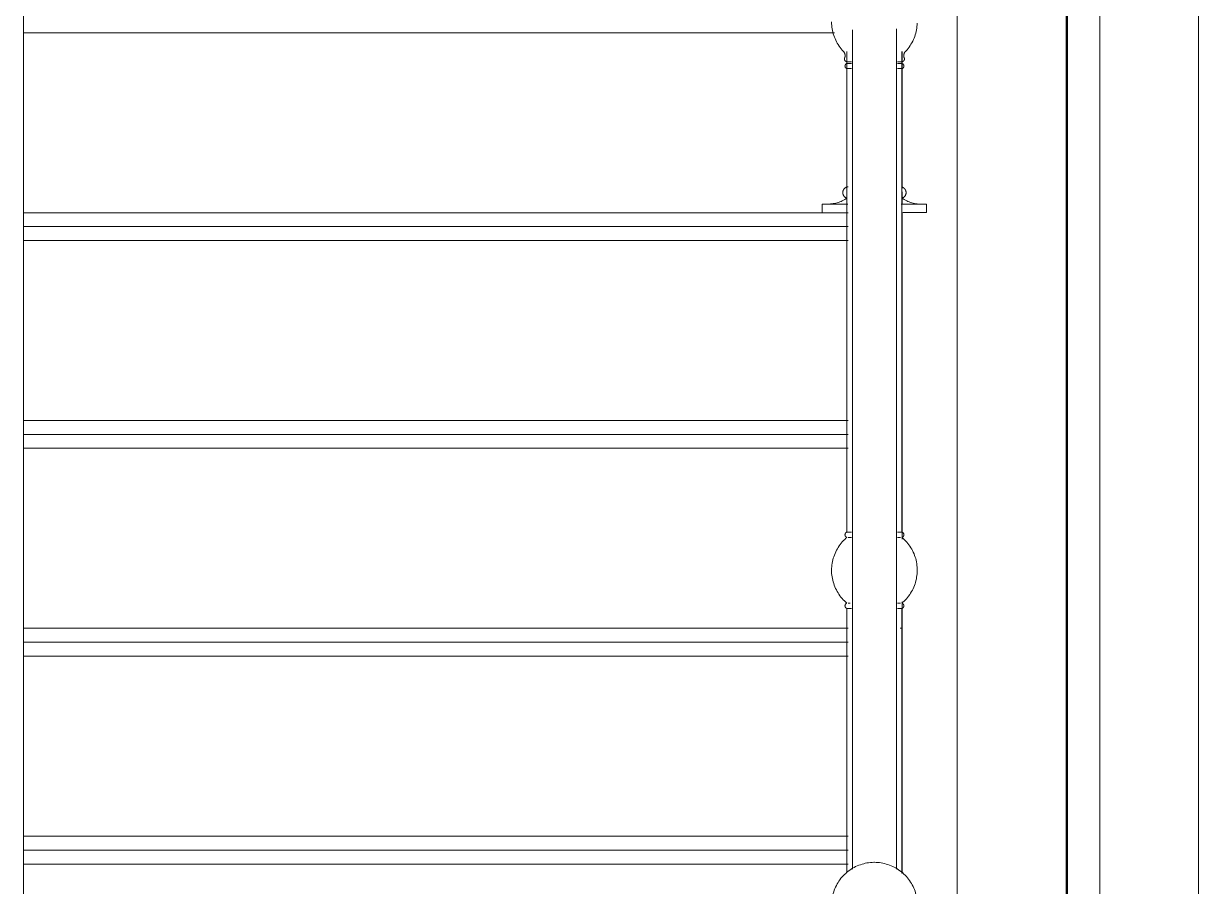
# Model space of a CAD drawing. Header units: inches. Extents: x 22 to 382261, y 22 to 371281.
# Drawn here: x 208153 to 209224, y 141346 to 142133 of the extents above; entities that cross this region are included whole.
import ezdxf

# ---------------------------------------------------------------- set-up
doc = ezdxf.new("R2010")
doc.units = ezdxf.units.IN
doc.header["$MEASUREMENT"] = 0
for name, color, linetype, lineweight in [('A-FLOR-HRAL', 11, 'Continuous', 9), ('A-WALL', 113, 'Continuous', 9), ('I-WALL', 2, 'Continuous', 9), ('Q-CASE', 31, 'Continuous', 9), ('S-STRS', 31, 'Continuous', 9)]:
    doc.layers.add(name, color=color, linetype=linetype, lineweight=lineweight)

# ---------------------------------------------------------------- blocks, each defined once
blk = doc.blocks.new('Walls 1 - Walls 1-356110-Right Side Elevation')
at = {"layer": 'A-WALL'}
blk.add_line((-11518.8, 700), (-11518.8, 3204.7), dxfattribs=at)
blk = doc.blocks.new('Railing - 950mm High Post-464049-Right Side Elevation')
at = {"layer": 'A-FLOR-HRAL'}
for p, q in [((-11619.2, 1852.2), (-11619.2, 1728.7)), ((-11569.2, 1728.7), (-11569.2, 1852.2)), ((-11619.2, 1728.7), (-11618, 1728.7)), ((-11641.7, 1713.1), (-11641.7, 1705.3)), ((-11641.7, 1713.1), (-11618.5, 1713.1)), ((-11569.9, 1713.1), (-11546.7, 1713.1)), ((-11568.2, 1705.3), (-11546.7, 1705.3)), ((-11546.7, 1705.3), (-11546.7, 1713.1))]:
    blk.add_line(p, q, dxfattribs=at)
at = {"layer": 'A-FLOR-HRAL', "flags": 128}
for points in [[(-11619.3, 1718.4), (-11619.5, 1718.4), (-11619.7, 1718.5), (-11619.9, 1718.6), (-11620.1, 1718.7), (-11620.3, 1718.8), (-11620.5, 1718.9), (-11620.7, 1719), (-11620.9, 1719.2), (-11621, 1719.3), (-11621.2, 1719.5), (-11621.4, 1719.6), (-11621.5, 1719.8), (-11621.7, 1719.9), (-11621.8, 1720.1), (-11621.9, 1720.2), (-11622.1, 1720.4), (-11622.2, 1720.6), (-11622.3, 1720.8), (-11622.4, 1721), (-11622.5, 1721.2), (-11622.6, 1721.4), (-11622.7, 1721.6), (-11622.7, 1721.8), (-11622.8, 1722), (-11622.9, 1722.2), (-11622.9, 1722.4), (-11622.9, 1722.6), (-11623, 1722.8), (-11623, 1723.1), (-11623, 1723.3), (-11623, 1723.5), (-11623, 1723.7), (-11623, 1723.9), (-11623, 1724.1), (-11623, 1724.4), (-11622.9, 1724.6), (-11622.9, 1724.8), (-11622.8, 1725), (-11622.7, 1725.2), (-11622.7, 1725.4), (-11622.6, 1725.6), (-11622.5, 1725.8), (-11622.4, 1726), (-11622.3, 1726.2), (-11622.2, 1726.4), (-11622.1, 1726.6), (-11622, 1726.7), (-11621.8, 1726.9), (-11621.7, 1727.1), (-11621.5, 1727.2), (-11621.4, 1727.4), (-11621.2, 1727.5), (-11621.1, 1727.7), (-11620.9, 1727.8), (-11620.7, 1727.9), (-11620.5, 1728.1), (-11620.4, 1728.2), (-11620.2, 1728.3), (-11620, 1728.4), (-11619.8, 1728.5), (-11619.6, 1728.6), (-11619.4, 1728.6), (-11619.2, 1728.7)], [(-11569.2, 1728.7), (-11569, 1728.6), (-11568.8, 1728.5), (-11568.6, 1728.4), (-11568.4, 1728.3), (-11568.2, 1728.2), (-11568, 1728.1), (-11567.8, 1728), (-11567.6, 1727.9), (-11567.4, 1727.8), (-11567.3, 1727.6), (-11567.1, 1727.5), (-11567, 1727.3), (-11566.8, 1727.2), (-11566.7, 1727), (-11566.5, 1726.8), (-11566.4, 1726.7), (-11566.3, 1726.5), (-11566.2, 1726.3), (-11566.1, 1726.1), (-11566, 1725.9), (-11565.9, 1725.7), (-11565.8, 1725.5), (-11565.7, 1725.3), (-11565.6, 1725.1), (-11565.6, 1724.9), (-11565.5, 1724.7), (-11565.5, 1724.5), (-11565.4, 1724.3), (-11565.4, 1724.1), (-11565.4, 1723.8), (-11565.4, 1723.6), (-11565.4, 1723.4), (-11565.4, 1723.2), (-11565.4, 1723), (-11565.4, 1722.8), (-11565.5, 1722.5), (-11565.5, 1722.3), (-11565.6, 1722.1), (-11565.6, 1721.9), (-11565.7, 1721.7), (-11565.8, 1721.5), (-11565.9, 1721.3), (-11565.9, 1721.1), (-11566, 1720.9), (-11566.2, 1720.7), (-11566.3, 1720.5), (-11566.4, 1720.4), (-11566.5, 1720.2), (-11566.7, 1720), (-11566.8, 1719.8), (-11567, 1719.7), (-11567.1, 1719.5), (-11567.3, 1719.4), (-11567.4, 1719.3), (-11567.6, 1719.1), (-11567.8, 1719), (-11568, 1718.9), (-11568.2, 1718.8), (-11568.3, 1718.7), (-11568.5, 1718.6), (-11568.7, 1718.5), (-11568.9, 1718.4), (-11569.1, 1718.4)], [(-11636.7, 1713.1), (-11635.5, 1713.1), (-11634.2, 1713.2), (-11633, 1713.3), (-11631.8, 1713.5), (-11630.5, 1713.7), (-11629.3, 1714), (-11628.1, 1714.3), (-11626.9, 1714.6), (-11625.8, 1715.1), (-11624.6, 1715.5), (-11623.5, 1716), (-11622.4, 1716.6), (-11621.3, 1717.2), (-11620.2, 1717.8), (-11619.3, 1718.4)], [(-11569.1, 1718.4), (-11568, 1717.7), (-11567, 1717.1), (-11565.9, 1716.5), (-11564.7, 1715.9), (-11563.6, 1715.4), (-11562.4, 1715), (-11561.3, 1714.6), (-11560.1, 1714.2), (-11558.9, 1713.9), (-11557.7, 1713.6), (-11556.4, 1713.4), (-11555.2, 1713.3), (-11554, 1713.1), (-11552.7, 1713.1), (-11551.7, 1713.1)]]:
    blk.add_lwpolyline(points, dxfattribs=at)
blk = doc.blocks.new('Railing - 950mm High Post-464047-Right Side Elevation')
at = {"layer": 'A-FLOR-HRAL'}
for p, q in [((-11619.2, 1842.8), (-11619.2, 1841.3)), ((-11619.2, 1842.8), (-11615.2, 1842.8)), ((-11573.2, 1842.8), (-11569.2, 1842.8)), ((-11569.2, 1841.3), (-11569.2, 1842.8)), ((-11619.2, 1841.3), (-11615.2, 1841.3)), ((-11619.2, 1836.5), (-11619.2, 1414)), ((-11619.2, 1836.5), (-11615.2, 1836.5)), ((-11573.2, 1841.3), (-11569.2, 1841.3)), ((-11573.2, 1836.5), (-11569.2, 1836.5)), ((-11569.2, 1414), (-11569.2, 1836.5)), ((-11619.2, 1414), (-11615.2, 1414)), ((-11573.2, 1414), (-11569.2, 1414)), ((-11618, 1409.2), (-11615.2, 1409.2)), ((-11573.2, 1409.2), (-11570.4, 1409.2)), ((-11619.2, 1344.4), (-11619.2, 1103.3)), ((-11619.2, 1344.4), (-11615.2, 1344.4)), ((-11618, 1349.2), (-11616.3, 1349.2)), ((-11573.2, 1349.2), (-11570.4, 1349.2)), ((-11573.2, 1344.4), (-11569.2, 1344.4)), ((-11569.2, 1103.2), (-11569.2, 1344.4))]:
    blk.add_line(p, q, dxfattribs=at)
at = {"layer": 'A-FLOR-HRAL', "flags": 128}
for points in [[(-11622.5, 1852.2), (-11623.5, 1853.4), (-11624.5, 1854.6), (-11625.5, 1855.8), (-11626.4, 1857.1), (-11627.3, 1858.4), (-11628.1, 1859.7), (-11628.8, 1861.1), (-11629.5, 1862.5), (-11630.1, 1863.9), (-11630.7, 1865.3), (-11631.3, 1866.8), (-11631.7, 1868.3), (-11632.1, 1869.8), (-11632.5, 1871.3), (-11632.8, 1872.9), (-11633, 1874.4), (-11633.1, 1876), (-11633.2, 1877.5), (-11633.3, 1879.1)], [(-11555.1, 1878.1), (-11555.2, 1876.5), (-11555.4, 1874.9), (-11555.6, 1873.4), (-11555.8, 1871.9), (-11556.2, 1870.3), (-11556.5, 1868.8), (-11557, 1867.3), (-11557.5, 1865.8), (-11558, 1864.4), (-11558.7, 1863), (-11559.3, 1861.5), (-11560.1, 1860.2), (-11560.9, 1858.8), (-11561.7, 1857.5), (-11562.6, 1856.2), (-11563.5, 1855), (-11564.5, 1853.8), (-11565.6, 1852.6), (-11566, 1852.2)], [(-11621.4, 1846.3), (-11621.3, 1846.5), (-11621.2, 1846.7), (-11621.2, 1846.9), (-11621.1, 1847.2), (-11621, 1847.4), (-11621, 1847.6), (-11621, 1847.8), (-11621, 1848), (-11620.9, 1848.2), (-11620.9, 1848.5), (-11620.9, 1848.7), (-11621, 1848.9), (-11621, 1849.1), (-11621, 1849.3), (-11621.1, 1849.5), (-11621.1, 1849.8), (-11621.2, 1850), (-11621.2, 1850.2), (-11621.3, 1850.4), (-11621.4, 1850.6), (-11621.5, 1850.8), (-11621.6, 1851), (-11621.7, 1851.2), (-11621.8, 1851.4), (-11621.9, 1851.5), (-11622, 1851.7), (-11622.2, 1851.9), (-11622.3, 1852.1), (-11622.4, 1852.2), (-11622.5, 1852.2)], [(-11619.2, 1842.8), (-11619.3, 1842.8), (-11619.4, 1842.8), (-11619.5, 1842.8), (-11619.6, 1842.9), (-11619.7, 1842.9), (-11619.8, 1842.9), (-11619.9, 1842.9), (-11620, 1843), (-11620.1, 1843), (-11620.2, 1843.1), (-11620.3, 1843.1), (-11620.4, 1843.2), (-11620.5, 1843.2), (-11620.6, 1843.3), (-11620.6, 1843.4), (-11620.7, 1843.4), (-11620.8, 1843.5), (-11620.9, 1843.6), (-11620.9, 1843.6), (-11621, 1843.7), (-11621.1, 1843.8), (-11621.1, 1843.9), (-11621.2, 1844), (-11621.2, 1844.1), (-11621.3, 1844.2), (-11621.3, 1844.2), (-11621.4, 1844.3), (-11621.4, 1844.4), (-11621.4, 1844.5), (-11621.5, 1844.6), (-11621.5, 1844.7), (-11621.5, 1844.8), (-11621.5, 1844.9), (-11621.6, 1845), (-11621.6, 1845.1), (-11621.6, 1845.2), (-11621.6, 1845.3), (-11621.6, 1845.4), (-11621.6, 1845.5), (-11621.6, 1845.7), (-11621.5, 1845.8), (-11621.5, 1845.9), (-11621.5, 1846), (-11621.5, 1846.1), (-11621.4, 1846.1), (-11621.4, 1846.2), (-11621.4, 1846.3)], [(-11567, 1846.3), (-11567, 1846.2), (-11567, 1846.1), (-11566.9, 1846), (-11566.9, 1845.9), (-11566.9, 1845.8), (-11566.9, 1845.7), (-11566.9, 1845.6), (-11566.8, 1845.5), (-11566.8, 1845.4), (-11566.8, 1845.3), (-11566.8, 1845.2), (-11566.8, 1845.1), (-11566.9, 1845), (-11566.9, 1844.9), (-11566.9, 1844.8), (-11566.9, 1844.7), (-11566.9, 1844.6), (-11567, 1844.5), (-11567, 1844.4), (-11567, 1844.3), (-11567.1, 1844.2), (-11567.1, 1844.1), (-11567.2, 1844.1), (-11567.2, 1844), (-11567.3, 1843.9), (-11567.3, 1843.8), (-11567.4, 1843.7), (-11567.5, 1843.6), (-11567.5, 1843.6), (-11567.6, 1843.5), (-11567.7, 1843.4), (-11567.8, 1843.4), (-11567.8, 1843.3), (-11567.9, 1843.2), (-11568, 1843.2), (-11568.1, 1843.1), (-11568.2, 1843.1), (-11568.3, 1843), (-11568.4, 1843), (-11568.5, 1842.9), (-11568.6, 1842.9), (-11568.7, 1842.9), (-11568.8, 1842.8), (-11568.9, 1842.8), (-11569, 1842.8), (-11569.1, 1842.8), (-11569.2, 1842.8)], [(-11566, 1852.2), (-11566.1, 1852.1), (-11566.2, 1851.9), (-11566.4, 1851.7), (-11566.5, 1851.5), (-11566.6, 1851.4), (-11566.7, 1851.2), (-11566.8, 1851), (-11566.9, 1850.8), (-11567, 1850.6), (-11567.1, 1850.4), (-11567.2, 1850.2), (-11567.2, 1850), (-11567.3, 1849.8), (-11567.4, 1849.5), (-11567.4, 1849.3), (-11567.4, 1849.1), (-11567.4, 1848.9), (-11567.5, 1848.7), (-11567.5, 1848.5), (-11567.5, 1848.2), (-11567.4, 1848), (-11567.4, 1847.8), (-11567.4, 1847.6), (-11567.4, 1847.4), (-11567.3, 1847.2), (-11567.3, 1847), (-11567.2, 1846.7), (-11567.1, 1846.5), (-11567, 1846.3), (-11567, 1846.3)], [(-11619.2, 1836.5), (-11619.3, 1836.5), (-11619.4, 1836.6), (-11619.5, 1836.6), (-11619.6, 1836.6), (-11619.7, 1836.7), (-11619.8, 1836.7), (-11619.9, 1836.8), (-11620, 1836.8), (-11620, 1836.9), (-11620.1, 1836.9), (-11620.2, 1837), (-11620.3, 1837.1), (-11620.3, 1837.1), (-11620.4, 1837.2), (-11620.5, 1837.3), (-11620.5, 1837.4), (-11620.6, 1837.5), (-11620.7, 1837.5), (-11620.7, 1837.6), (-11620.8, 1837.7), (-11620.8, 1837.8), (-11620.8, 1837.9), (-11620.9, 1838), (-11620.9, 1838.1), (-11621, 1838.2), (-11621, 1838.3), (-11621, 1838.4), (-11621, 1838.5), (-11621, 1838.6), (-11621, 1838.7), (-11621.1, 1838.8), (-11621.1, 1838.9), (-11621.1, 1839), (-11621.1, 1839.1), (-11621, 1839.2), (-11621, 1839.3), (-11621, 1839.4), (-11621, 1839.5), (-11621, 1839.6), (-11620.9, 1839.6), (-11620.9, 1839.7), (-11620.9, 1839.8), (-11620.8, 1839.9), (-11620.8, 1840), (-11620.7, 1840.1), (-11620.7, 1840.2), (-11620.6, 1840.3), (-11620.6, 1840.4), (-11620.5, 1840.4), (-11620.5, 1840.5), (-11620.4, 1840.6), (-11620.3, 1840.7), (-11620.3, 1840.7), (-11620.2, 1840.8), (-11620.1, 1840.9), (-11620, 1840.9), (-11619.9, 1841), (-11619.9, 1841), (-11619.8, 1841.1), (-11619.7, 1841.1), (-11619.6, 1841.2), (-11619.5, 1841.2), (-11619.4, 1841.2), (-11619.3, 1841.3), (-11619.2, 1841.3)], [(-11569.2, 1841.3), (-11569.1, 1841.3), (-11569, 1841.2), (-11568.9, 1841.2), (-11568.8, 1841.2), (-11568.7, 1841.1), (-11568.6, 1841.1), (-11568.5, 1841), (-11568.4, 1841), (-11568.4, 1840.9), (-11568.3, 1840.8), (-11568.2, 1840.8), (-11568.1, 1840.7), (-11568.1, 1840.6), (-11568, 1840.6), (-11567.9, 1840.5), (-11567.9, 1840.4), (-11567.8, 1840.3), (-11567.7, 1840.2), (-11567.7, 1840.2), (-11567.6, 1840.1), (-11567.6, 1840), (-11567.6, 1839.9), (-11567.5, 1839.8), (-11567.5, 1839.7), (-11567.5, 1839.6), (-11567.4, 1839.5), (-11567.4, 1839.4), (-11567.4, 1839.3), (-11567.4, 1839.2), (-11567.4, 1839.1), (-11567.3, 1839), (-11567.3, 1838.9), (-11567.3, 1838.8), (-11567.4, 1838.7), (-11567.4, 1838.6), (-11567.4, 1838.5), (-11567.4, 1838.4), (-11567.4, 1838.3), (-11567.4, 1838.2), (-11567.5, 1838.1), (-11567.5, 1838), (-11567.5, 1837.9), (-11567.6, 1837.9), (-11567.6, 1837.8), (-11567.7, 1837.7), (-11567.7, 1837.6), (-11567.8, 1837.5), (-11567.8, 1837.4), (-11567.9, 1837.3), (-11567.9, 1837.3), (-11568, 1837.2), (-11568.1, 1837.1), (-11568.2, 1837.1), (-11568.2, 1837), (-11568.3, 1836.9), (-11568.4, 1836.9), (-11568.5, 1836.8), (-11568.6, 1836.8), (-11568.6, 1836.7), (-11568.7, 1836.7), (-11568.8, 1836.6), (-11568.9, 1836.6), (-11569, 1836.5), (-11569.1, 1836.5), (-11569.2, 1836.5)], [(-11619.2, 1409.2), (-11619.3, 1409.2), (-11619.4, 1409.2), (-11619.5, 1409.3), (-11619.6, 1409.3), (-11619.7, 1409.3), (-11619.8, 1409.4), (-11619.9, 1409.4), (-11620, 1409.5), (-11620, 1409.6), (-11620.1, 1409.6), (-11620.2, 1409.7), (-11620.3, 1409.8), (-11620.3, 1409.8), (-11620.4, 1409.9), (-11620.5, 1410), (-11620.5, 1410.1), (-11620.6, 1410.1), (-11620.7, 1410.2), (-11620.7, 1410.3), (-11620.8, 1410.4), (-11620.8, 1410.5), (-11620.8, 1410.6), (-11620.9, 1410.7), (-11620.9, 1410.8), (-11621, 1410.8), (-11621, 1410.9), (-11621, 1411), (-11621, 1411.1), (-11621, 1411.2), (-11621, 1411.3), (-11621.1, 1411.4), (-11621.1, 1411.5), (-11621.1, 1411.6), (-11621.1, 1411.7), (-11621, 1411.8), (-11621, 1411.9), (-11621, 1412), (-11621, 1412.1), (-11621, 1412.2), (-11620.9, 1412.3), (-11620.9, 1412.4), (-11620.9, 1412.5), (-11620.8, 1412.6), (-11620.8, 1412.7), (-11620.7, 1412.8), (-11620.7, 1412.9), (-11620.6, 1413), (-11620.6, 1413), (-11620.5, 1413.1), (-11620.5, 1413.2), (-11620.4, 1413.3), (-11620.3, 1413.3), (-11620.3, 1413.4), (-11620.2, 1413.5), (-11620.1, 1413.5), (-11620, 1413.6), (-11619.9, 1413.7), (-11619.9, 1413.7), (-11619.8, 1413.8), (-11619.7, 1413.8), (-11619.6, 1413.8), (-11619.5, 1413.9), (-11619.4, 1413.9), (-11619.3, 1414), (-11619.2, 1414)], [(-11569.2, 1414), (-11569.1, 1413.9), (-11569, 1413.9), (-11568.9, 1413.9), (-11568.8, 1413.8), (-11568.7, 1413.8), (-11568.6, 1413.7), (-11568.5, 1413.7), (-11568.4, 1413.6), (-11568.4, 1413.6), (-11568.3, 1413.5), (-11568.2, 1413.5), (-11568.1, 1413.4), (-11568.1, 1413.3), (-11568, 1413.2), (-11567.9, 1413.2), (-11567.9, 1413.1), (-11567.8, 1413), (-11567.7, 1412.9), (-11567.7, 1412.8), (-11567.6, 1412.8), (-11567.6, 1412.7), (-11567.6, 1412.6), (-11567.5, 1412.5), (-11567.5, 1412.4), (-11567.5, 1412.3), (-11567.4, 1412.2), (-11567.4, 1412.1), (-11567.4, 1412), (-11567.4, 1411.9), (-11567.4, 1411.8), (-11567.3, 1411.7), (-11567.3, 1411.6), (-11567.3, 1411.5), (-11567.4, 1411.4), (-11567.4, 1411.3), (-11567.4, 1411.2), (-11567.4, 1411.1), (-11567.4, 1411), (-11567.4, 1410.9), (-11567.5, 1410.8), (-11567.5, 1410.7), (-11567.5, 1410.6), (-11567.6, 1410.5), (-11567.6, 1410.4), (-11567.7, 1410.4), (-11567.7, 1410.3), (-11567.8, 1410.2), (-11567.8, 1410.1), (-11567.9, 1410), (-11567.9, 1409.9), (-11568, 1409.9), (-11568.1, 1409.8), (-11568.2, 1409.7), (-11568.2, 1409.7), (-11568.3, 1409.6), (-11568.4, 1409.5), (-11568.5, 1409.5), (-11568.6, 1409.4), (-11568.6, 1409.4), (-11568.7, 1409.3), (-11568.8, 1409.3), (-11568.9, 1409.3), (-11569, 1409.2), (-11569.1, 1409.2), (-11569.2, 1409.2)], [(-11619.2, 1349.2), (-11620.4, 1350.2), (-11621.6, 1351.3), (-11622.7, 1352.4), (-11623.7, 1353.6), (-11624.7, 1354.8), (-11625.7, 1356), (-11626.6, 1357.3), (-11627.4, 1358.6), (-11628.2, 1360), (-11628.9, 1361.3), (-11629.6, 1362.7), (-11630.3, 1364.2), (-11630.8, 1365.6), (-11631.3, 1367.1), (-11631.8, 1368.6), (-11632.2, 1370.1), (-11632.5, 1371.6), (-11632.8, 1373.1), (-11633, 1374.7), (-11633.2, 1376.2), (-11633.3, 1377.8), (-11633.3, 1379.4), (-11633.2, 1380.9), (-11633.1, 1382.5), (-11633, 1384), (-11632.7, 1385.6), (-11632.5, 1387.1), (-11632.1, 1388.6), (-11631.7, 1390.1), (-11631.2, 1391.6), (-11630.7, 1393.1), (-11630.1, 1394.6), (-11629.5, 1396), (-11628.8, 1397.4), (-11628, 1398.7), (-11627.2, 1400.1), (-11626.4, 1401.4), (-11625.4, 1402.6), (-11624.5, 1403.9), (-11623.5, 1405.1), (-11622.4, 1406.2), (-11621.3, 1407.3), (-11620.2, 1408.4), (-11619.2, 1409.2)], [(-11569.2, 1409.2), (-11568, 1408.1), (-11566.8, 1407.1), (-11565.8, 1406), (-11564.7, 1404.8), (-11563.7, 1403.6), (-11562.8, 1402.4), (-11561.9, 1401.1), (-11561, 1399.8), (-11560.2, 1398.4), (-11559.5, 1397.1), (-11558.8, 1395.7), (-11558.1, 1394.2), (-11557.6, 1392.8), (-11557.1, 1391.3), (-11556.6, 1389.8), (-11556.2, 1388.3), (-11555.9, 1386.8), (-11555.6, 1385.2), (-11555.4, 1383.7), (-11555.2, 1382.1), (-11555.2, 1380.6), (-11555.1, 1379), (-11555.2, 1377.5), (-11555.3, 1375.9), (-11555.4, 1374.4), (-11555.7, 1372.8), (-11555.9, 1371.3), (-11556.3, 1369.7), (-11556.7, 1368.2), (-11557.2, 1366.8), (-11557.7, 1365.3), (-11558.3, 1363.8), (-11558.9, 1362.4), (-11559.6, 1361), (-11560.4, 1359.7), (-11561.2, 1358.3), (-11562, 1357), (-11563, 1355.7), (-11563.9, 1354.5), (-11564.9, 1353.3), (-11566, 1352.2), (-11567.1, 1351.1), (-11568.2, 1350), (-11569.2, 1349.2)], [(-11619.2, 1344.4), (-11619.3, 1344.4), (-11619.4, 1344.5), (-11619.5, 1344.5), (-11619.6, 1344.6), (-11619.7, 1344.6), (-11619.8, 1344.6), (-11619.9, 1344.7), (-11620, 1344.8), (-11620, 1344.8), (-11620.1, 1344.9), (-11620.2, 1344.9), (-11620.3, 1345), (-11620.3, 1345.1), (-11620.4, 1345.1), (-11620.5, 1345.2), (-11620.5, 1345.3), (-11620.6, 1345.4), (-11620.7, 1345.5), (-11620.7, 1345.5), (-11620.8, 1345.6), (-11620.8, 1345.7), (-11620.8, 1345.8), (-11620.9, 1345.9), (-11620.9, 1346), (-11621, 1346.1), (-11621, 1346.2), (-11621, 1346.3), (-11621, 1346.4), (-11621, 1346.5), (-11621, 1346.6), (-11621.1, 1346.7), (-11621.1, 1346.8), (-11621.1, 1346.9), (-11621.1, 1347), (-11621, 1347.1), (-11621, 1347.2), (-11621, 1347.3), (-11621, 1347.4), (-11621, 1347.5), (-11620.9, 1347.6), (-11620.9, 1347.7), (-11620.9, 1347.8), (-11620.8, 1347.9), (-11620.8, 1347.9), (-11620.7, 1348), (-11620.7, 1348.1), (-11620.6, 1348.2), (-11620.6, 1348.3), (-11620.5, 1348.4), (-11620.5, 1348.4), (-11620.4, 1348.5), (-11620.3, 1348.6), (-11620.3, 1348.7), (-11620.2, 1348.7), (-11620.1, 1348.8), (-11620, 1348.8), (-11619.9, 1348.9), (-11619.9, 1349), (-11619.8, 1349), (-11619.7, 1349.1), (-11619.6, 1349.1), (-11619.5, 1349.1), (-11619.4, 1349.2), (-11619.3, 1349.2), (-11619.2, 1349.2)], [(-11569.2, 1349.2), (-11569.1, 1349.2), (-11569, 1349.2), (-11568.9, 1349.1), (-11568.8, 1349.1), (-11568.7, 1349), (-11568.6, 1349), (-11568.5, 1348.9), (-11568.4, 1348.9), (-11568.4, 1348.8), (-11568.3, 1348.8), (-11568.2, 1348.7), (-11568.1, 1348.6), (-11568.1, 1348.6), (-11568, 1348.5), (-11567.9, 1348.4), (-11567.9, 1348.3), (-11567.8, 1348.3), (-11567.7, 1348.2), (-11567.7, 1348.1), (-11567.6, 1348), (-11567.6, 1347.9), (-11567.6, 1347.8), (-11567.5, 1347.7), (-11567.5, 1347.6), (-11567.5, 1347.5), (-11567.4, 1347.4), (-11567.4, 1347.3), (-11567.4, 1347.2), (-11567.4, 1347.1), (-11567.4, 1347), (-11567.3, 1347), (-11567.3, 1346.9), (-11567.3, 1346.8), (-11567.4, 1346.7), (-11567.4, 1346.6), (-11567.4, 1346.5), (-11567.4, 1346.4), (-11567.4, 1346.3), (-11567.4, 1346.2), (-11567.5, 1346.1), (-11567.5, 1346), (-11567.5, 1345.9), (-11567.6, 1345.8), (-11567.6, 1345.7), (-11567.7, 1345.6), (-11567.7, 1345.5), (-11567.8, 1345.4), (-11567.8, 1345.4), (-11567.9, 1345.3), (-11567.9, 1345.2), (-11568, 1345.1), (-11568.1, 1345), (-11568.2, 1345), (-11568.2, 1344.9), (-11568.3, 1344.8), (-11568.4, 1344.8), (-11568.5, 1344.7), (-11568.6, 1344.7), (-11568.6, 1344.6), (-11568.7, 1344.6), (-11568.8, 1344.5), (-11568.9, 1344.5), (-11569, 1344.5), (-11569.1, 1344.4), (-11569.2, 1344.4)]]:
    blk.add_lwpolyline(points, dxfattribs=at)
blk = doc.blocks.new('Railing - 950mm High Post-379029-Right Side Elevation')
at = {"layer": 'A-FLOR-HRAL'}
for p, q in [((-11619.2, 1037.5), (-11619.2, 1036)), ((-11619.2, 1037.5), (-11594.2, 1037.5)), ((-11619.2, 1036), (-11594.2, 1036)), ((-11619.2, 1031.2), (-11619.2, 700)), ((-11619.2, 1031.2), (-11594.2, 1031.2)), ((-11601.9, 1036), (-11594.2, 1036)), ((-11594.2, 1037.5), (-11569.2, 1037.5)), ((-11594.2, 1036), (-11586.5, 1036)), ((-11594.2, 1036), (-11569.2, 1036)), ((-11594.2, 1031.2), (-11569.2, 1031.2)), ((-11569.2, 1036), (-11569.2, 1037.5)), ((-11569.2, 700), (-11569.2, 1031.2))]:
    blk.add_line(p, q, dxfattribs=at)
at = {"layer": 'A-FLOR-HRAL', "flags": 128}
for points in [[(-11622.5, 1047), (-11623.5, 1048.1), (-11624.5, 1049.3), (-11625.5, 1050.5), (-11626.4, 1051.8), (-11627.3, 1053.1), (-11628.1, 1054.4), (-11628.8, 1055.8), (-11629.5, 1057.2), (-11630.1, 1058.6), (-11630.7, 1060.1), (-11631.3, 1061.5), (-11631.7, 1063), (-11632.1, 1064.5), (-11632.5, 1066.1), (-11632.8, 1067.6), (-11633, 1069.1), (-11633.1, 1070.7), (-11633.2, 1072.3), (-11633.3, 1073.8), (-11633.2, 1075.4), (-11633.2, 1076.9), (-11633, 1078.5), (-11632.8, 1080), (-11632.5, 1081.6), (-11632.2, 1083.1), (-11631.8, 1084.6), (-11631.3, 1086.1), (-11630.8, 1087.6), (-11630.2, 1089), (-11629.6, 1090.4), (-11628.9, 1091.8), (-11628.2, 1093.2), (-11627.4, 1094.6), (-11626.5, 1095.9), (-11625.6, 1097.1), (-11624.7, 1098.4), (-11623.7, 1099.6), (-11622.6, 1100.7), (-11621.5, 1101.8), (-11620.4, 1102.9), (-11619.2, 1103.9), (-11618, 1104.9), (-11616.7, 1105.8), (-11615.4, 1106.7), (-11614.1, 1107.5), (-11612.7, 1108.3), (-11611.4, 1109), (-11609.9, 1109.7), (-11608.5, 1110.3), (-11607, 1110.8), (-11605.5, 1111.3), (-11604, 1111.7), (-11602.5, 1112.1), (-11601, 1112.4), (-11599.5, 1112.6), (-11597.9, 1112.8), (-11596.3, 1112.9), (-11594.8, 1113), (-11594.2, 1113)], [(-11594.2, 1113), (-11592.6, 1112.9), (-11591, 1112.8), (-11589.5, 1112.7), (-11587.9, 1112.5), (-11586.4, 1112.2), (-11584.9, 1111.8), (-11583.4, 1111.4), (-11581.9, 1111), (-11580.4, 1110.5), (-11579, 1109.9), (-11577.5, 1109.2), (-11576.1, 1108.5), (-11574.8, 1107.8), (-11573.4, 1107), (-11572.1, 1106.1), (-11570.9, 1105.2), (-11569.6, 1104.3), (-11568.4, 1103.3), (-11567.3, 1102.2), (-11566.2, 1101.1), (-11565.1, 1100), (-11564.1, 1098.8), (-11563.1, 1097.6), (-11562.2, 1096.3), (-11561.3, 1095), (-11560.5, 1093.7), (-11559.7, 1092.3), (-11559, 1090.9), (-11558.4, 1089.5), (-11557.8, 1088.1), (-11557.2, 1086.6), (-11556.8, 1085.1), (-11556.4, 1083.6), (-11556, 1082.1), (-11555.7, 1080.6), (-11555.5, 1079), (-11555.3, 1077.5), (-11555.2, 1075.9), (-11555.1, 1074.4), (-11555.1, 1072.8), (-11555.2, 1071.2), (-11555.4, 1069.7), (-11555.6, 1068.1), (-11555.8, 1066.6), (-11556.2, 1065.1), (-11556.5, 1063.6), (-11557, 1062.1), (-11557.5, 1060.6), (-11558, 1059.1), (-11558.7, 1057.7), (-11559.3, 1056.3), (-11560.1, 1054.9), (-11560.9, 1053.6), (-11561.7, 1052.2), (-11562.6, 1051), (-11563.5, 1049.7), (-11564.5, 1048.5), (-11565.6, 1047.3), (-11566, 1047)], [(-11621.4, 1041.1), (-11621.3, 1041.3), (-11621.2, 1041.5), (-11621.2, 1041.7), (-11621.1, 1041.9), (-11621, 1042.1), (-11621, 1042.3), (-11621, 1042.5), (-11621, 1042.8), (-11620.9, 1043), (-11620.9, 1043.2), (-11620.9, 1043.4), (-11621, 1043.6), (-11621, 1043.8), (-11621, 1044.1), (-11621.1, 1044.3), (-11621.1, 1044.5), (-11621.2, 1044.7), (-11621.2, 1044.9), (-11621.3, 1045.1), (-11621.4, 1045.3), (-11621.5, 1045.5), (-11621.6, 1045.7), (-11621.7, 1045.9), (-11621.8, 1046.1), (-11621.9, 1046.3), (-11622, 1046.5), (-11622.2, 1046.6), (-11622.3, 1046.8), (-11622.4, 1047), (-11622.5, 1047)], [(-11619.2, 1037.5), (-11619.3, 1037.5), (-11619.4, 1037.5), (-11619.5, 1037.6), (-11619.6, 1037.6), (-11619.7, 1037.6), (-11619.8, 1037.6), (-11619.9, 1037.7), (-11620, 1037.7), (-11620.1, 1037.8), (-11620.2, 1037.8), (-11620.3, 1037.9), (-11620.4, 1037.9), (-11620.5, 1038), (-11620.6, 1038), (-11620.6, 1038.1), (-11620.7, 1038.2), (-11620.8, 1038.2), (-11620.9, 1038.3), (-11620.9, 1038.4), (-11621, 1038.5), (-11621.1, 1038.5), (-11621.1, 1038.6), (-11621.2, 1038.7), (-11621.2, 1038.8), (-11621.3, 1038.9), (-11621.3, 1039), (-11621.4, 1039.1), (-11621.4, 1039.2), (-11621.4, 1039.3), (-11621.5, 1039.4), (-11621.5, 1039.5), (-11621.5, 1039.6), (-11621.5, 1039.7), (-11621.6, 1039.8), (-11621.6, 1039.9), (-11621.6, 1040), (-11621.6, 1040.1), (-11621.6, 1040.2), (-11621.6, 1040.3), (-11621.6, 1040.4), (-11621.5, 1040.5), (-11621.5, 1040.6), (-11621.5, 1040.7), (-11621.5, 1040.8), (-11621.4, 1040.9), (-11621.4, 1041), (-11621.4, 1041.1)], [(-11567, 1041.1), (-11567, 1041), (-11567, 1040.9), (-11566.9, 1040.8), (-11566.9, 1040.7), (-11566.9, 1040.6), (-11566.9, 1040.5), (-11566.9, 1040.4), (-11566.8, 1040.3), (-11566.8, 1040.2), (-11566.8, 1040.1), (-11566.8, 1040), (-11566.8, 1039.9), (-11566.9, 1039.8), (-11566.9, 1039.7), (-11566.9, 1039.6), (-11566.9, 1039.5), (-11566.9, 1039.4), (-11567, 1039.3), (-11567, 1039.2), (-11567, 1039.1), (-11567.1, 1039), (-11567.1, 1038.9), (-11567.2, 1038.8), (-11567.2, 1038.7), (-11567.3, 1038.6), (-11567.3, 1038.5), (-11567.4, 1038.5), (-11567.5, 1038.4), (-11567.5, 1038.3), (-11567.6, 1038.2), (-11567.7, 1038.2), (-11567.8, 1038.1), (-11567.8, 1038), (-11567.9, 1038), (-11568, 1037.9), (-11568.1, 1037.9), (-11568.2, 1037.8), (-11568.3, 1037.8), (-11568.4, 1037.7), (-11568.5, 1037.7), (-11568.6, 1037.6), (-11568.7, 1037.6), (-11568.8, 1037.6), (-11568.9, 1037.6), (-11569, 1037.5), (-11569.1, 1037.5), (-11569.2, 1037.5)], [(-11566, 1047), (-11566.1, 1046.8), (-11566.2, 1046.6), (-11566.4, 1046.5), (-11566.5, 1046.3), (-11566.6, 1046.1), (-11566.7, 1045.9), (-11566.8, 1045.7), (-11566.9, 1045.5), (-11567, 1045.3), (-11567.1, 1045.1), (-11567.2, 1044.9), (-11567.2, 1044.7), (-11567.3, 1044.5), (-11567.4, 1044.3), (-11567.4, 1044.1), (-11567.4, 1043.9), (-11567.4, 1043.6), (-11567.5, 1043.4), (-11567.5, 1043.2), (-11567.5, 1043), (-11567.4, 1042.8), (-11567.4, 1042.5), (-11567.4, 1042.3), (-11567.4, 1042.1), (-11567.3, 1041.9), (-11567.3, 1041.7), (-11567.2, 1041.5), (-11567.1, 1041.3), (-11567, 1041.1), (-11567, 1041.1)], [(-11619.2, 1031.2), (-11619.3, 1031.3), (-11619.4, 1031.3), (-11619.5, 1031.3), (-11619.6, 1031.4), (-11619.7, 1031.4), (-11619.8, 1031.5), (-11619.9, 1031.5), (-11620, 1031.6), (-11620, 1031.6), (-11620.1, 1031.7), (-11620.2, 1031.7), (-11620.3, 1031.8), (-11620.3, 1031.9), (-11620.4, 1032), (-11620.5, 1032), (-11620.5, 1032.1), (-11620.6, 1032.2), (-11620.7, 1032.3), (-11620.7, 1032.4), (-11620.8, 1032.4), (-11620.8, 1032.5), (-11620.8, 1032.6), (-11620.9, 1032.7), (-11620.9, 1032.8), (-11621, 1032.9), (-11621, 1033), (-11621, 1033.1), (-11621, 1033.2), (-11621, 1033.3), (-11621, 1033.4), (-11621.1, 1033.5), (-11621.1, 1033.6), (-11621.1, 1033.7), (-11621.1, 1033.8), (-11621, 1033.9), (-11621, 1034), (-11621, 1034.1), (-11621, 1034.2), (-11621, 1034.3), (-11620.9, 1034.4), (-11620.9, 1034.5), (-11620.9, 1034.6), (-11620.8, 1034.7), (-11620.8, 1034.8), (-11620.7, 1034.8), (-11620.7, 1034.9), (-11620.6, 1035), (-11620.6, 1035.1), (-11620.5, 1035.2), (-11620.5, 1035.3), (-11620.4, 1035.3), (-11620.3, 1035.4), (-11620.3, 1035.5), (-11620.2, 1035.5), (-11620.1, 1035.6), (-11620, 1035.7), (-11619.9, 1035.7), (-11619.9, 1035.8), (-11619.8, 1035.8), (-11619.7, 1035.9), (-11619.6, 1035.9), (-11619.5, 1035.9), (-11619.4, 1036), (-11619.3, 1036), (-11619.2, 1036)], [(-11569.2, 1036), (-11569.1, 1036), (-11569, 1036), (-11568.9, 1035.9), (-11568.8, 1035.9), (-11568.7, 1035.8), (-11568.6, 1035.8), (-11568.5, 1035.8), (-11568.4, 1035.7), (-11568.4, 1035.6), (-11568.3, 1035.6), (-11568.2, 1035.5), (-11568.1, 1035.4), (-11568.1, 1035.4), (-11568, 1035.3), (-11567.9, 1035.2), (-11567.9, 1035.1), (-11567.8, 1035.1), (-11567.7, 1035), (-11567.7, 1034.9), (-11567.6, 1034.8), (-11567.6, 1034.7), (-11567.6, 1034.6), (-11567.5, 1034.5), (-11567.5, 1034.4), (-11567.5, 1034.4), (-11567.4, 1034.3), (-11567.4, 1034.2), (-11567.4, 1034.1), (-11567.4, 1034), (-11567.4, 1033.9), (-11567.3, 1033.8), (-11567.3, 1033.7), (-11567.3, 1033.6), (-11567.4, 1033.5), (-11567.4, 1033.4), (-11567.4, 1033.3), (-11567.4, 1033.2), (-11567.4, 1033.1), (-11567.4, 1033), (-11567.5, 1032.9), (-11567.5, 1032.8), (-11567.5, 1032.7), (-11567.6, 1032.6), (-11567.6, 1032.5), (-11567.7, 1032.4), (-11567.7, 1032.3), (-11567.8, 1032.2), (-11567.8, 1032.2), (-11567.9, 1032.1), (-11567.9, 1032), (-11568, 1031.9), (-11568.1, 1031.9), (-11568.2, 1031.8), (-11568.2, 1031.7), (-11568.3, 1031.7), (-11568.4, 1031.6), (-11568.5, 1031.5), (-11568.6, 1031.5), (-11568.6, 1031.4), (-11568.7, 1031.4), (-11568.8, 1031.4), (-11568.9, 1031.3), (-11569, 1031.3), (-11569.1, 1031.2), (-11569.2, 1031.2)]]:
    blk.add_lwpolyline(points, dxfattribs=at)
blk = doc.blocks.new('Railing - Railing-377356-Right Side Elevation')
at = {"layer": 'A-FLOR-HRAL'}
for p, q in [((-11614.2, 1871.9), (-11614.2, 1106.8)), ((-11574.2, 1106.6), (-11574.2, 1872.8))]:
    blk.add_line(p, q, dxfattribs=at)
for name in ['Railing - 950mm High Post-464049-Right Side Elevation', 'Railing - 950mm High Post-464047-Right Side Elevation', 'Railing - 950mm High Post-379029-Right Side Elevation']:
    blk.add_blockref(name, (0, 0))
blk = doc.blocks.new('Casework 1 - Casework 1-382926-Right Side Elevation')
at = {"layer": 'Q-CASE'}
for p, q in [((-11388.8, 3000), (-11388.8, 300)), ((-11298.8, 300), (-11298.8, 3000))]:
    blk.add_line(p, q, dxfattribs=at)
blk = doc.blocks.new('Casework 26 - Casework 23-692853-Right Side Elevation')
at = {"layer": 'Q-CASE'}
blk.add_line((-12369.9, 700), (-12369.9, 3204.7), dxfattribs=at)

msp = doc.modelspace()

# ---------------------------------------------------------------- linework, layer by layer
at = {"layer": 'I-WALL', "lineweight": 50}
msp.add_line((209104.1, 143204.4), (209104.1, 140955.4), dxfattribs=at)
at = {"layer": 'S-STRS'}
for p, q in [((208153, 142124.7), (208892.2, 142124.7)), ((208954.1, 142107.6), (208954.1, 141982.5)), ((208954.1, 141979.6), (208954.1, 141968.4)), ((208904.9, 141960.6), (208153, 141960.6)), ((208954.1, 141947.9), (208954.1, 141960.6)), ((208904.9, 141947.9), (208153, 141947.9)), ((208954.1, 141947.9), (208954.1, 141771.2)), ((208153, 141935.2), (208904.9, 141935.2)), ((208904.9, 141771.2), (208153, 141771.2)), ((208954.1, 141758.5), (208954.1, 141771.2)), ((208904.9, 141758.5), (208153, 141758.5)), ((208954.1, 141758.5), (208954.1, 141663)), ((208153, 141745.8), (208904.9, 141745.8)), ((208954.1, 141605.9), (208954.1, 141581.7)), ((208904.9, 141581.7), (208153, 141581.7)), ((208954.1, 141581.7), (208952.3, 141581.7)), ((208954.1, 141569), (208954.1, 141581.7)), ((208904.9, 141569), (208153, 141569)), ((208954.1, 141569), (208954.1, 141392.2)), ((208153, 141556.3), (208904.9, 141556.3)), ((208904.9, 141392.2), (208153, 141392.2)), ((208954.1, 141379.5), (208954.1, 141392.2)), ((208904.9, 141379.5), (208153, 141379.5)), ((208954.1, 141379.5), (208954.1, 141358.3)), ((208153, 141366.8), (208904.9, 141366.8))]:
    msp.add_line(p, q, dxfattribs=at)

# ---------------------------------------------------------------- block references
at = {"layer": 'A-FLOR-HRAL'}
msp.add_blockref('Railing - Railing-377356-Right Side Elevation', (220522.9, 140255.4), dxfattribs=at)
at = {"layer": 'A-WALL'}
msp.add_blockref('Walls 1 - Walls 1-356110-Right Side Elevation', (220522.9, 140255.4), dxfattribs=at)
at = {"layer": 'Q-CASE'}
for name in ['Casework 1 - Casework 1-382926-Right Side Elevation', 'Casework 26 - Casework 23-692853-Right Side Elevation']:
    msp.add_blockref(name, (220522.9, 140255.4), dxfattribs=at)

doc.saveas('drawing.dxf')
